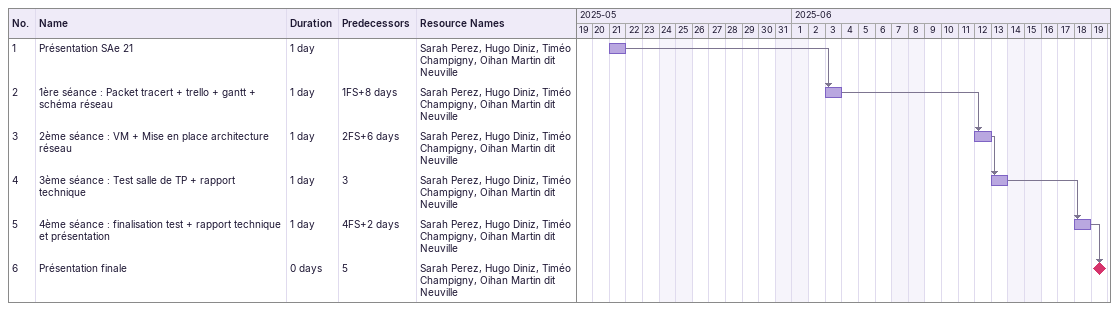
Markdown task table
| ID | Task | Duration | Start | Finish | Predecessors | Resources |
|---|---|---|---|---|---|---|
| 1 | Présentation SAe 21 | 1d | 2025-05-21 | 2025-05-21 |  | Sarah Perez, Hugo Diniz, Timéo Champigny, Oihan Martin dit Neuville |
| 2 | 1ère séance : Packet tracert + trello + gantt + schéma réseau | 1d | 2025-06-03 | 2025-06-03 | 1FS+8d | Sarah Perez, Hugo Diniz, Timéo Champigny, Oihan Martin dit Neuville |
| 3 | 2ème séance : VM + Mise en place architecture réseau | 1d | 2025-06-12 | 2025-06-12 | 2FS+6d | Sarah Perez, Hugo Diniz, Timéo Champigny, Oihan Martin dit Neuville |
| 4 | 3ème séance : Test salle de TP + rapport technique | 1d | 2025-06-13 | 2025-06-13 | 3 | Sarah Perez, Hugo Diniz, Timéo Champigny, Oihan Martin dit Neuville |
| 5 | 4ème séance : finalisation test + rapport technique et présentation | 1d | 2025-06-18 | 2025-06-18 | 4FS+2d | Sarah Perez, Hugo Diniz, Timéo Champigny, Oihan Martin dit Neuville |
| 6 | Présentation finale | 0d | 2025-06-19 | 2025-06-19 | 5 | Sarah Perez, Hugo Diniz, Timéo Champigny, Oihan Martin dit Neuville |
